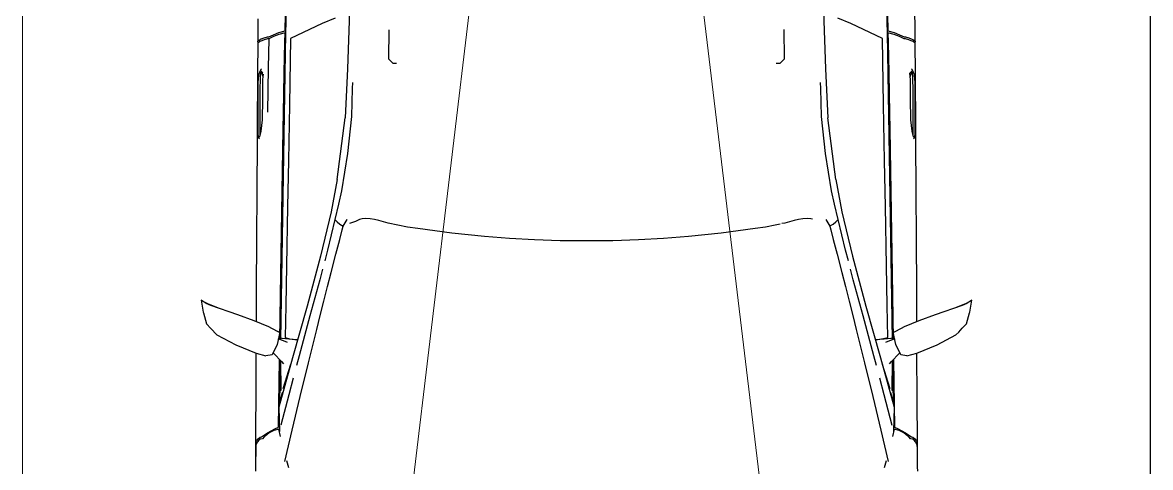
# Model space of a CAD drawing. Header units: millimetres. Extents: x 589 to 1175, y -455 to -172.
# Drawn here: x 966.138 to 969.138, y -367.307 to -366.125 of the extents above; entities that cross this region are included whole.
import ezdxf

# ---------------------------------------------------------------- set-up
doc = ezdxf.new("R2010")
doc.units = ezdxf.units.MM
for name, color, linetype in [('pohled', 4, 'Continuous'), ('stafaz', 252, 'Continuous'), ('ZARIZOVAKY', 251, 'Continuous')]:
    doc.layers.add(name, color=color, linetype=linetype)

# ---------------------------------------------------------------- blocks, each defined once
blk = doc.blocks.new('A$C489625DD')
at = {"linetype": 'Continuous'}
for p, q in [((-1.4429, 0.9774), (-1.4345, 0.9636)), ((-1.411, 0.9718), (-1.4429, 0.9774)), ((-1.4345, 0.9609), (-1.4392, 0.9714)), ((-1.4345, 0.9636), (-1.4291, 0.9518)), ((-1.4222, 0.9323), (-1.4345, 0.9609)), ((-1.4093, 0.9714), (-1.411, 0.9718)), ((-1.3805, 0.9631), (-1.4093, 0.9714)), ((-1.3689, 0.9514), (-1.3805, 0.9631)), ((-1.4291, 0.9518), (-1.4037, 0.8797)), ((-1.3581, 0.9425), (-1.3689, 0.9514)), ((-1.3581, 0.9425), (-1.3511, 0.9351)), ((-1.3239, 0.885), (-1.3511, 0.9351)), ((-1.4037, 0.8797), (-1.3876, 0.836)), ((-1.3019, 0.8313), (-1.3239, 0.885)), ((-2.1297, 0.8267), (-2.3383, 0.8249)), ((-2.1398, 0.81), (-2.1377, 0.8163)), ((-2.1377, 0.8163), (-2.1358, 0.8207)), ((-2.1358, 0.8207), (-2.1343, 0.8232)), ((-2.1326, 0.8163), (-2.1347, 0.81)), ((-2.1344, 0.8267), (-2.1344, 0.8267)), ((-2.1343, 0.8232), (-2.1328, 0.8251)), ((-2.1328, 0.8251), (-2.1311, 0.8266)), ((-2.1302, 0.8214), (-2.1326, 0.8163)), ((-2.1311, 0.8266), (-2.1297, 0.8267)), ((-2.1259, 0.8266), (-2.1302, 0.8214)), ((-2.1297, 0.8267), (-2.1292, 0.8267)), ((-2.1246, 0.8267), (-2.1292, 0.8267)), ((-2.1245, 0.8267), (-2.1259, 0.8266)), ((-2.0991, 0.8269), (-2.1245, 0.8267)), ((-2.0737, 0.8271), (-2.0991, 0.8269)), ((-2.0482, 0.8273), (-2.0737, 0.8271)), ((-2.0576, 0.8171), (-2.0494, 0.821)), ((-2.0576, 0.8171), (-2.0571, 0.8165)), ((-2.0462, 0.8125), (-2.0529, 0.8192)), ((-2.0453, 0.8227), (-2.0494, 0.821)), ((-2.0178, 0.8275), (-2.0482, 0.8273)), ((-2.0467, 0.8188), (-2.0475, 0.8177)), ((-2.0475, 0.8177), (-2.0457, 0.8156)), ((-2.0457, 0.8195), (-2.0467, 0.8188)), ((-2.029, 0.8141), (-2.0462, 0.8125)), ((-2.0385, 0.8205), (-2.0457, 0.8195)), ((-2.0457, 0.8156), (-2.0409, 0.8139)), ((-2.0453, 0.8227), (-2.0332, 0.8249)), ((-2.0409, 0.8139), (-2.0378, 0.8133)), ((-1.9949, 0.8211), (-2.0385, 0.8205)), ((-2.0332, 0.8249), (-2.0191, 0.8254)), ((-1.9777, 0.8143), (-2.029, 0.8141)), ((-2.0191, 0.8254), (-1.9522, 0.8255)), ((-2.0166, 0.8275), (-2.0178, 0.8275)), ((-1.9868, 0.8277), (-2.0176, 0.8275)), ((-1.934, 0.8216), (-1.9949, 0.8211)), ((-1.9561, 0.8279), (-1.9868, 0.8277)), ((-1.9221, 0.8154), (-1.9777, 0.8143)), ((-1.9254, 0.8282), (-1.9561, 0.8279)), ((-1.9522, 0.8255), (-1.888, 0.8256)), ((-1.9059, 0.8216), (-1.934, 0.8216)), ((-1.8947, 0.8284), (-1.9254, 0.8282)), ((-1.8923, 0.8189), (-1.9221, 0.8154)), ((-1.8802, 0.8215), (-1.9059, 0.8216)), ((-1.8642, 0.8286), (-1.8947, 0.8284)), ((-1.8774, 0.8221), (-1.8923, 0.8189)), ((-1.888, 0.8256), (-1.874, 0.8245)), ((-1.874, 0.8245), (-1.8774, 0.8221)), ((-1.874, 0.8245), (-1.8717, 0.8224)), ((-1.8722, 0.8229), (-1.8717, 0.8224)), ((-1.8717, 0.8224), (-1.8719, 0.8224)), ((-1.4733, 0.8307), (-1.8642, 0.8286)), ((-1.3856, 0.831), (-1.4733, 0.8307)), ((-1.3856, 0.831), (-1.3911, 0.831)), ((-1.3876, 0.836), (-1.3725, 0.7976)), ((-1.1818, 0.8317), (-1.302, 0.8313)), ((-1.295, 0.8046), (-1.3019, 0.8313)), ((-1.0641, 0.8329), (-1.1818, 0.8317)), ((-1.0907, 0.8008), (-1.0799, 0.8171)), ((-1.0747, 0.8143), (-1.0801, 0.8094)), ((-1.0799, 0.8171), (-1.0787, 0.8204)), ((-1.0787, 0.8204), (-1.0742, 0.8258)), ((-1.0781, 0.8112), (-1.0745, 0.8152)), ((-1.0736, 0.8203), (-1.0747, 0.8143)), ((-1.0742, 0.8258), (-1.07, 0.8293)), ((-1.0705, 0.8242), (-1.0736, 0.8203)), ((-1.0664, 0.8274), (-1.0705, 0.8242)), ((-1.07, 0.8293), (-1.0663, 0.8312)), ((-1.0615, 0.83), (-1.0664, 0.8274)), ((-1.0663, 0.8312), (-1.0635, 0.8319)), ((-1.0639, 0.8321), (-1.0641, 0.8329)), ((-1.0594, 0.8324), (-1.064, 0.8324)), ((-1.0572, 0.8315), (-1.0615, 0.83)), ((-1.0045, 0.8329), (-1.0594, 0.8324)), ((-1.0545, 0.8319), (-1.0572, 0.8315)), ((-0.9998, 0.8329), (-1.0045, 0.8329)), ((-0.9888, 0.8332), (-1.0001, 0.8329)), ((-2.1539, 0.7705), (-2.1485, 0.7849)), ((-2.1433, 0.7849), (-2.1487, 0.7705)), ((-2.1485, 0.7849), (-2.1431, 0.7973)), ((-2.1379, 0.7973), (-2.1433, 0.7849)), ((-2.1431, 0.7973), (-2.1425, 0.8012)), ((-2.1425, 0.8012), (-2.1398, 0.81)), ((-2.1373, 0.8012), (-2.1379, 0.7973)), ((-2.1347, 0.81), (-2.1373, 0.8012)), ((-1.3725, 0.7976), (-1.3674, 0.7896)), ((-1.3674, 0.7896), (-1.3583, 0.7709)), ((-1.2975, 0.7884), (-1.3247, 0.7753)), ((-1.3009, 0.7842), (-1.3027, 0.7859)), ((-1.2797, 0.7639), (-1.3009, 0.7842)), ((-1.295, 0.8046), (-1.2975, 0.7884)), ((-1.1052, 0.7716), (-1.1011, 0.7812)), ((-1.1011, 0.7812), (-1.0907, 0.8008)), ((-1.0965, 0.7843), (-1.1, 0.7706)), ((-1.0904, 0.796), (-1.0965, 0.7843)), ((-1.0855, 0.8029), (-1.0904, 0.796)), ((-1.0801, 0.8094), (-1.0855, 0.8029)), ((-2.1526, 0.7525), (-2.6878, 0.7415)), ((-2.3513, 0.7504), (-2.1588, 0.7542)), ((-2.1588, 0.7542), (-2.1539, 0.7705)), ((-2.1487, 0.7705), (-2.1536, 0.7542)), ((-2.1536, 0.7542), (-2.1284, 0.7546)), ((-1.3378, 0.7663), (-2.1526, 0.7525)), ((-2.1284, 0.7546), (-2.0881, 0.7554)), ((-2.0881, 0.7554), (-2.0478, 0.7561)), ((-2.0478, 0.7561), (-1.9909, 0.7572)), ((-1.9909, 0.7572), (-1.9411, 0.7581)), ((-1.9411, 0.7581), (-1.8976, 0.7588)), ((-1.8976, 0.7588), (-1.5127, 0.7655)), ((-1.5346, 0.7502), (-1.6921, 0.7474)), ((-1.4292, 0.752), (-1.5346, 0.7502)), ((-1.5127, 0.7655), (-1.3386, 0.7683)), ((-1.3434, 0.7535), (-1.4292, 0.752)), ((-1.3583, 0.7709), (-1.358, 0.7682)), ((-1.3247, 0.7753), (-1.358, 0.7682)), ((-1.3407, 0.7422), (-1.3434, 0.7535)), ((-1.3429, 0.7661), (-1.341, 0.7622)), ((-1.341, 0.7622), (-1.3393, 0.7443)), ((-1.3402, 0.772), (-1.3309, 0.7497)), ((-1.2897, 0.7342), (-1.1582, 0.7706)), ((-1.2851, 0.7691), (-1.2246, 0.7701)), ((-1.1669, 0.7692), (-1.2832, 0.7672)), ((-1.2038, 0.7655), (-1.2817, 0.7658)), ((-1.2737, 0.7582), (-1.2797, 0.7639)), ((-1.2732, 0.7388), (-1.2078, 0.7594)), ((-1.2246, 0.7701), (-1.1052, 0.7716)), ((-1.2038, 0.7641), (-1.2038, 0.7655)), ((-1.1991, 0.7593), (-1.1977, 0.7609)), ((-1.1977, 0.7609), (-1.1669, 0.7692)), ((-1.1096, 0.7653), (-1.1915, 0.7439)), ((-1.1669, 0.7692), (-1.1669, 0.7682)), ((-1.1582, 0.7706), (-1.095, 0.7691)), ((-1.1, 0.7706), (-1.0809, 0.7665)), ((-1.0971, 0.7354), (-1.0139, 0.7545)), ((-2.1382, 0.7392), (-2.1778, 0.6553)), ((-1.9625, 0.7425), (-2.1382, 0.7392)), ((-1.813, 0.7452), (-1.9625, 0.7425)), ((-1.6921, 0.7474), (-1.813, 0.7452)), ((-1.4272, 0.6956), (-1.2897, 0.7342)), ((-1.3378, 0.7207), (-1.3407, 0.7422)), ((-1.3393, 0.7443), (-1.3376, 0.7207)), ((-1.3309, 0.7497), (-1.3302, 0.7478)), ((-1.2689, 0.7237), (-1.2949, 0.7169)), ((-1.1915, 0.7439), (-1.2355, 0.7324)), ((-1.1868, 0.7138), (-1.0971, 0.7354)), ((-1.0157, 0.7496), (-0.9971, 0.744)), ((-1.5598, 0.6601), (-1.4272, 0.6956)), ((-1.2949, 0.7169), (-1.4009, 0.688)), ((-1.3651, 0.6696), (-1.2763, 0.6917)), ((-1.2763, 0.6917), (-1.1868, 0.7138)), ((-1.6773, 0.6315), (-1.5598, 0.6601)), ((-1.4972, 0.6616), (-1.5251, 0.6545)), ((-1.4009, 0.688), (-1.4972, 0.6616)), ((-1.4407, 0.6507), (-1.4022, 0.6604)), ((-1.4022, 0.6604), (-1.3651, 0.6696)), ((-2.1778, 0.6553), (-2.1927, 0.6206)), ((-1.7635, 0.6154), (-1.6773, 0.6315)), ((-1.5759, 0.6416), (-1.6575, 0.6218)), ((-1.5474, 0.6488), (-1.5759, 0.6416)), ((-1.5648, 0.6189), (-1.5166, 0.6313)), ((-1.5166, 0.6313), (-1.4792, 0.6409)), ((-1.4792, 0.6409), (-1.4407, 0.6507)), ((-1.7635, 0.6154), (-1.9275, 0.5942)), ((-1.7331, 0.6041), (-1.8331, 0.5882)), ((-1.698, 0.612), (-1.7331, 0.6041)), ((-1.6575, 0.6218), (-1.698, 0.612)), ((-1.6507, 0.6158), (-1.6575, 0.6218)), ((-1.6446, 0.6081), (-1.6507, 0.6158)), ((-1.6401, 0.5994), (-1.6446, 0.6081)), ((-1.6399, 0.5995), (-1.6303, 0.602)), ((-1.6303, 0.602), (-1.604, 0.6088)), ((-1.604, 0.6088), (-1.5648, 0.6189)), ((-2.2111, 0.5828), (-2.0576, 0.5878)), ((-2.0576, 0.5878), (-1.9275, 0.5942)), ((-2.0057, 0.5755), (-2.0218, 0.575)), ((-1.9307, 0.5777), (-2.0057, 0.5755)), ((-1.8331, 0.5882), (-1.9307, 0.5777)), ((-1.6572, 0.5891), (-1.6399, 0.5995)), ((-1.6591, 0.549), (-1.6598, 0.5395)), ((-1.6582, 0.5531), (-1.6591, 0.549)), ((-1.6598, 0.5395), (-1.6591, 0.5281)), ((-1.6591, 0.5281), (-1.6574, 0.5161)), ((-1.6574, 0.5161), (-1.6547, 0.5047)), ((-1.6547, 0.5047), (-1.648, 0.4798)), ((-2.084, 0.4789), (-2.1621, 0.4781)), ((-2.073, 0.467), (-2.084, 0.4789)), ((-2.0726, 0.4566), (-2.073, 0.467)), ((-1.648, 0.4798), (-1.6463, 0.4721)), ((-1.6452, 0.4673), (-1.6423, 0.4542)), ((-1.6423, 0.4542), (-1.6373, 0.428)), ((-1.6373, 0.428), (-1.6331, 0.4012)), ((-1.6331, 0.4012), (-1.6268, 0.3555)), ((-1.6268, 0.3555), (-1.6212, 0.3109)), ((-1.6212, 0.3109), (-1.6162, 0.267)), ((-1.6162, 0.267), (-1.6119, 0.2232)), ((-1.6119, 0.2232), (-1.6066, 0.1569)), ((-1.6066, 0.1569), (-1.6029, 0.0904)), ((-1.6029, 0.0904), (-1.6007, 0.0226)), ((-1.6007, 0.0226), (-1.6007, -0.118)), ((-1.6007, -0.118), (-1.6029, -0.1858)), ((-1.6029, -0.1858), (-1.6066, -0.2523)), ((-1.6066, -0.2523), (-1.6119, -0.3186)), ((-1.6119, -0.3186), (-1.6162, -0.3624)), ((-1.6162, -0.3624), (-1.6212, -0.4063)), ((-1.6212, -0.4063), (-1.6268, -0.4509)), ((-1.6268, -0.4509), (-1.6331, -0.4966)), ((-1.6331, -0.4966), (-1.6373, -0.5234)), ((-1.6373, -0.5234), (-1.6423, -0.5496)), ((-2.084, -0.5743), (-2.073, -0.5624)), ((-2.073, -0.5624), (-2.0726, -0.553)), ((-1.6423, -0.5496), (-1.648, -0.5752)), ((-2.1614, -0.5735), (-2.084, -0.5743)), ((-1.648, -0.5752), (-1.6547, -0.6001)), ((-1.6591, -0.6235), (-1.6598, -0.6349)), ((-1.6574, -0.6115), (-1.6591, -0.6235)), ((-1.6547, -0.6001), (-1.6574, -0.6115)), ((-1.6598, -0.6349), (-1.6591, -0.6444)), ((-1.6591, -0.6444), (-1.6576, -0.6512)), ((-1.6576, -0.6512), (-1.6542, -0.6589)), ((-1.6542, -0.6589), (-1.6516, -0.6618)), ((-2.2111, -0.6782), (-2.0576, -0.6832)), ((-2.0576, -0.6832), (-1.9275, -0.6896)), ((-2.0218, -0.6704), (-2.0057, -0.6709)), ((-2.0057, -0.6709), (-1.9307, -0.6731)), ((-1.9307, -0.6731), (-1.8331, -0.6836)), ((-1.7635, -0.7108), (-1.9275, -0.6896)), ((-1.8331, -0.6836), (-1.7331, -0.6995)), ((-1.6573, -0.6844), (-1.6572, -0.6844)), ((-1.6399, -0.6948), (-1.6572, -0.6844)), ((-1.6516, -0.6618), (-1.6465, -0.6785)), ((-2.1927, -0.716), (-2.1778, -0.7507)), ((-1.7635, -0.7108), (-1.6773, -0.7269)), ((-1.7331, -0.6995), (-1.698, -0.7074)), ((-1.698, -0.7074), (-1.6575, -0.7171)), ((-1.6575, -0.7171), (-1.6507, -0.7112)), ((-1.6575, -0.7171), (-1.5759, -0.7369)), ((-1.6507, -0.7112), (-1.6446, -0.7034)), ((-1.6446, -0.7034), (-1.64, -0.6948)), ((-1.6303, -0.6974), (-1.6399, -0.6948)), ((-1.604, -0.7042), (-1.6303, -0.6974)), ((-1.5648, -0.7143), (-1.604, -0.7042)), ((-1.5166, -0.7267), (-1.5648, -0.7143)), ((-1.6773, -0.7269), (-1.5598, -0.7555)), ((-1.5759, -0.7369), (-1.5475, -0.7441)), ((-1.5251, -0.7499), (-1.4972, -0.7569)), ((-1.4792, -0.7363), (-1.5166, -0.7267)), ((-1.4407, -0.7461), (-1.4792, -0.7363)), ((-1.4022, -0.7558), (-1.4407, -0.7461)), ((-2.1778, -0.7507), (-2.1382, -0.8346)), ((-1.5598, -0.7555), (-1.4272, -0.791)), ((-1.4972, -0.7569), (-1.4009, -0.7834)), ((-1.3651, -0.765), (-1.4022, -0.7558)), ((-1.2763, -0.7871), (-1.3651, -0.765)), ((-1.4272, -0.791), (-1.2897, -0.8296)), ((-1.4009, -0.7834), (-1.2949, -0.8123)), ((-1.1868, -0.8092), (-1.2763, -0.7871)), ((-1.0971, -0.8308), (-1.1868, -0.8092)), ((-2.6878, -0.8369), (-2.1526, -0.8479)), ((-2.1382, -0.8346), (-1.9625, -0.8378)), ((-1.9625, -0.8378), (-1.813, -0.8406)), ((-1.3434, -0.8488), (-1.3406, -0.8373)), ((-1.3393, -0.8397), (-1.341, -0.8576)), ((-1.3406, -0.8373), (-1.3378, -0.8161)), ((-1.3376, -0.8161), (-1.3393, -0.8397)), ((-1.2949, -0.8123), (-1.2689, -0.819)), ((-1.2897, -0.8296), (-1.1582, -0.866)), ((-1.2078, -0.8548), (-1.2733, -0.8341)), ((-1.2355, -0.8278), (-1.1915, -0.8393)), ((-1.1915, -0.8393), (-1.1105, -0.8605)), ((-1.0139, -0.8498), (-1.0971, -0.8308)), ((-0.9971, -0.8394), (-1.0157, -0.8449)), ((-2.1588, -0.8495), (-2.3513, -0.8458)), ((-2.1539, -0.8659), (-2.1588, -0.8495)), ((-2.1485, -0.8803), (-2.1539, -0.8659)), ((-2.1536, -0.8495), (-2.1487, -0.8659)), ((-2.1284, -0.85), (-2.1536, -0.8495)), ((-2.1526, -0.8479), (-1.3378, -0.8617)), ((-2.1487, -0.8659), (-2.1433, -0.8802)), ((-2.0881, -0.8508), (-2.1284, -0.85)), ((-2.0478, -0.8515), (-2.0881, -0.8508)), ((-1.9909, -0.8525), (-2.0478, -0.8515)), ((-1.9411, -0.8534), (-1.9909, -0.8525)), ((-1.8976, -0.8542), (-1.9411, -0.8534)), ((-1.5127, -0.8608), (-1.8976, -0.8542)), ((-1.813, -0.8406), (-1.6921, -0.8428)), ((-1.6921, -0.8428), (-1.5346, -0.8456)), ((-1.5346, -0.8456), (-1.4292, -0.8474)), ((-1.3386, -0.8636), (-1.5127, -0.8608)), ((-1.4292, -0.8474), (-1.3434, -0.8488)), ((-1.3583, -0.8663), (-1.3674, -0.885)), ((-1.3621, -0.8741), (-1.358, -0.8636)), ((-1.358, -0.8636), (-1.3583, -0.8663)), ((-1.358, -0.8636), (-1.3247, -0.8707)), ((-1.341, -0.8576), (-1.3429, -0.8615)), ((-1.3309, -0.8451), (-1.3402, -0.8674)), ((-1.3302, -0.8432), (-1.3309, -0.8451)), ((-1.3009, -0.8796), (-1.2797, -0.8593)), ((-1.2246, -0.8655), (-1.2852, -0.8645)), ((-1.2832, -0.8626), (-1.1669, -0.8646)), ((-1.2817, -0.8612), (-1.2038, -0.8609)), ((-1.2797, -0.8593), (-1.2737, -0.8536)), ((-1.1052, -0.867), (-1.2246, -0.8655)), ((-1.2038, -0.8609), (-1.2038, -0.8594)), ((-1.1977, -0.8563), (-1.1991, -0.8547)), ((-1.1669, -0.8646), (-1.1977, -0.8563)), ((-1.1669, -0.8636), (-1.1669, -0.8646)), ((-1.1582, -0.866), (-1.095, -0.8645)), ((-1.1011, -0.8766), (-1.1052, -0.867)), ((-1.0808, -0.8619), (-1.1, -0.866)), ((-1.1, -0.866), (-1.0965, -0.8797)), ((-1.0951, -0.8645), (-1.0942, -0.8647)), ((-1.095, -0.8645), (-1.095, -0.8643)), ((-2.1431, -0.8927), (-2.1485, -0.8803)), ((-2.1433, -0.8802), (-2.1379, -0.8927)), ((-2.1425, -0.8966), (-2.1431, -0.8927)), ((-2.1398, -0.9054), (-2.1425, -0.8966)), ((-2.1379, -0.8927), (-2.098, -0.8935)), ((-2.1379, -0.8927), (-2.1373, -0.8966)), ((-2.1373, -0.8966), (-2.1347, -0.9053)), ((-2.098, -0.8935), (-2.0617, -0.8941)), ((-2.0617, -0.8941), (-1.9426, -0.8964)), ((-1.9646, -0.8959), (-1.9426, -0.8964)), ((-1.3725, -0.893), (-1.3876, -0.9314)), ((-1.3674, -0.885), (-1.3725, -0.893)), ((-1.3247, -0.8707), (-1.2975, -0.8838)), ((-1.3027, -0.8813), (-1.3009, -0.8796)), ((-1.2975, -0.8838), (-1.295, -0.9006)), ((-1.0907, -0.8962), (-1.1011, -0.8766)), ((-1.0965, -0.8797), (-1.0904, -0.8914)), ((-1.0799, -0.9125), (-1.0907, -0.8962)), ((-1.0904, -0.8914), (-1.0855, -0.8983)), ((-1.0855, -0.8983), (-1.0801, -0.9048)), ((-2.1905, -0.9221), (-2.1311, -0.922)), ((-2.1377, -0.9117), (-2.1398, -0.9054)), ((-2.1377, -0.9117), (-2.1358, -0.916)), ((-2.1343, -0.9186), (-2.1358, -0.916)), ((-2.1347, -0.9053), (-2.1326, -0.9116)), ((-2.1344, -0.9221), (-2.1344, -0.9221)), ((-2.1328, -0.9205), (-2.1343, -0.9186)), ((-2.1311, -0.922), (-2.1328, -0.9205)), ((-2.1326, -0.9116), (-2.1302, -0.9168)), ((-2.1297, -0.9221), (-2.1311, -0.922)), ((-2.1302, -0.9168), (-2.1259, -0.922)), ((-2.1292, -0.9221), (-2.1246, -0.9221)), ((-2.1259, -0.922), (-2.1245, -0.9221)), ((-2.1245, -0.9221), (-2.0991, -0.9223)), ((-2.0991, -0.9223), (-2.0737, -0.9225)), ((-2.0737, -0.9225), (-2.0482, -0.9227)), ((-2.0573, -0.9121), (-2.0576, -0.9125)), ((-2.0494, -0.9164), (-2.0576, -0.9125)), ((-2.0529, -0.9146), (-2.047, -0.9087)), ((-2.0501, -0.9118), (-2.041, -0.9083)), ((-2.0494, -0.9164), (-2.0453, -0.9181)), ((-2.0482, -0.9227), (-2.0178, -0.9229)), ((-2.0459, -0.911), (-2.0477, -0.913)), ((-2.0477, -0.913), (-2.0469, -0.9142)), ((-2.0475, -0.9108), (-2.0462, -0.9113)), ((-2.0469, -0.9142), (-2.0459, -0.9149)), ((-2.0411, -0.9092), (-2.0459, -0.911)), ((-2.0459, -0.9149), (-2.0388, -0.9159)), ((-2.0332, -0.9203), (-2.0453, -0.9181)), ((-2.044, -0.9081), (-2.029, -0.9094)), ((-2.0379, -0.9086), (-2.0411, -0.9092)), ((-2.0388, -0.9159), (-1.9951, -0.9165)), ((-2.0191, -0.9208), (-2.0332, -0.9203)), ((-2.029, -0.9094), (-1.9777, -0.9096)), ((-1.9522, -0.9209), (-2.0191, -0.9208)), ((-2.0178, -0.9229), (-2.0166, -0.9229)), ((-2.0176, -0.9229), (-1.9868, -0.9231)), ((-1.9951, -0.9165), (-1.9342, -0.9169)), ((-1.9868, -0.9231), (-1.9561, -0.9233)), ((-1.9777, -0.9096), (-1.9221, -0.9107)), ((-1.9561, -0.9233), (-1.9254, -0.9235)), ((-1.888, -0.921), (-1.9522, -0.9209)), ((-1.9342, -0.9169), (-1.9062, -0.917)), ((-1.9254, -0.9235), (-1.8947, -0.9238)), ((-1.9221, -0.9107), (-1.8923, -0.9143)), ((-1.9062, -0.917), (-1.8866, -0.9169)), ((-1.8947, -0.9238), (-1.8642, -0.924)), ((-1.8923, -0.9143), (-1.8774, -0.9175)), ((-1.874, -0.9198), (-1.888, -0.921)), ((-1.8866, -0.9169), (-1.8814, -0.9166)), ((-1.8806, -0.9151), (-1.8805, -0.9151)), ((-1.8805, -0.9151), (-1.8804, -0.9151)), ((-1.8774, -0.9175), (-1.874, -0.9198)), ((-1.8717, -0.9178), (-1.874, -0.9198)), ((-1.8717, -0.9178), (-1.8722, -0.9182)), ((-1.8719, -0.9178), (-1.8717, -0.9178)), ((-1.8642, -0.924), (-1.4733, -0.9261)), ((-1.4733, -0.9261), (-1.3856, -0.9264)), ((-1.3911, -0.9263), (-1.3856, -0.9264)), ((-1.3239, -0.9804), (-1.3019, -0.9266)), ((-1.302, -0.9268), (-1.2299, -0.9272)), ((-1.3019, -0.9266), (-1.295, -0.9006)), ((-1.2299, -0.9272), (-1.0641, -0.9283)), ((-1.0801, -0.9048), (-1.0747, -0.9097)), ((-1.0787, -0.9158), (-1.0799, -0.9125)), ((-1.0742, -0.9212), (-1.0787, -0.9158)), ((-1.0747, -0.9097), (-1.0736, -0.9157)), ((-1.07, -0.9247), (-1.0742, -0.9212)), ((-1.0736, -0.9157), (-1.0705, -0.9196)), ((-1.0705, -0.9196), (-1.0664, -0.9228)), ((-1.0663, -0.9266), (-1.07, -0.9247)), ((-1.0664, -0.9228), (-1.0615, -0.9254)), ((-1.0635, -0.9273), (-1.0663, -0.9266)), ((-1.0641, -0.9283), (-1.0639, -0.9275)), ((-1.064, -0.9278), (-1.0594, -0.9278)), ((-1.0615, -0.9254), (-1.0572, -0.9269)), ((-1.0589, -0.9283), (-1.0596, -0.9275)), ((-1.0585, -0.9276), (-1.0589, -0.9283)), ((-1.0589, -0.9283), (-1.0045, -0.9283)), ((-1.0583, -0.9268), (-1.0585, -0.9276)), ((-1.0584, -0.9265), (-1.0583, -0.9267)), ((-1.0583, -0.9265), (-1.0583, -0.9267)), ((-1.0572, -0.9269), (-1.0545, -0.9273)), ((-1.0545, -0.9273), (-1.0001, -0.9283)), ((-1.0045, -0.9283), (-0.9998, -0.9283)), ((-1.0001, -0.9283), (-0.9888, -0.9285)), ((-1.3876, -0.9314), (-1.4037, -0.975)), ((-1.4037, -0.975), (-1.4291, -1.0471)), ((-1.3511, -1.0305), (-1.3239, -0.9804)), ((-1.4345, -1.0562), (-1.4222, -1.0277)), ((-1.4291, -1.0471), (-1.4345, -1.0589)), ((-1.3805, -1.0585), (-1.368, -1.0465)), ((-1.368, -1.0465), (-1.3511, -1.0305)), ((-1.4345, -1.0589), (-1.4429, -1.0728)), ((-1.4429, -1.0728), (-1.411, -1.0672)), ((-1.4392, -1.0667), (-1.4345, -1.0562)), ((-1.411, -1.0672), (-1.4093, -1.0668)), ((-1.4093, -1.0668), (-1.3805, -1.0585))]:
    blk.add_line(p, q, dxfattribs=at)

msp = doc.modelspace()

# ---------------------------------------------------------------- linework, layer by layer
at = {"layer": 'pohled'}
msp.add_line((969.1377, -375.9998), (969.1377, -341.4998), dxfattribs=at)
at = {"layer": 'ZARIZOVAKY', "linetype": 'Continuous', "lineweight": 0}
for p, q in [((966.1377, -375.9998), (967.6377, -363.4998)), ((966.1377, -375.9998), (966.1377, -363.4998)), ((967.6377, -363.4998), (969.1377, -375.9998))]:
    msp.add_line(p, q, dxfattribs=at)

# ---------------------------------------------------------------- block references
at = {"layer": 'stafaz', "rotation": 270}
msp.add_blockref('A$C489625DD', (967.6854, -368.3058), dxfattribs=at)

doc.saveas('drawing.dxf')
